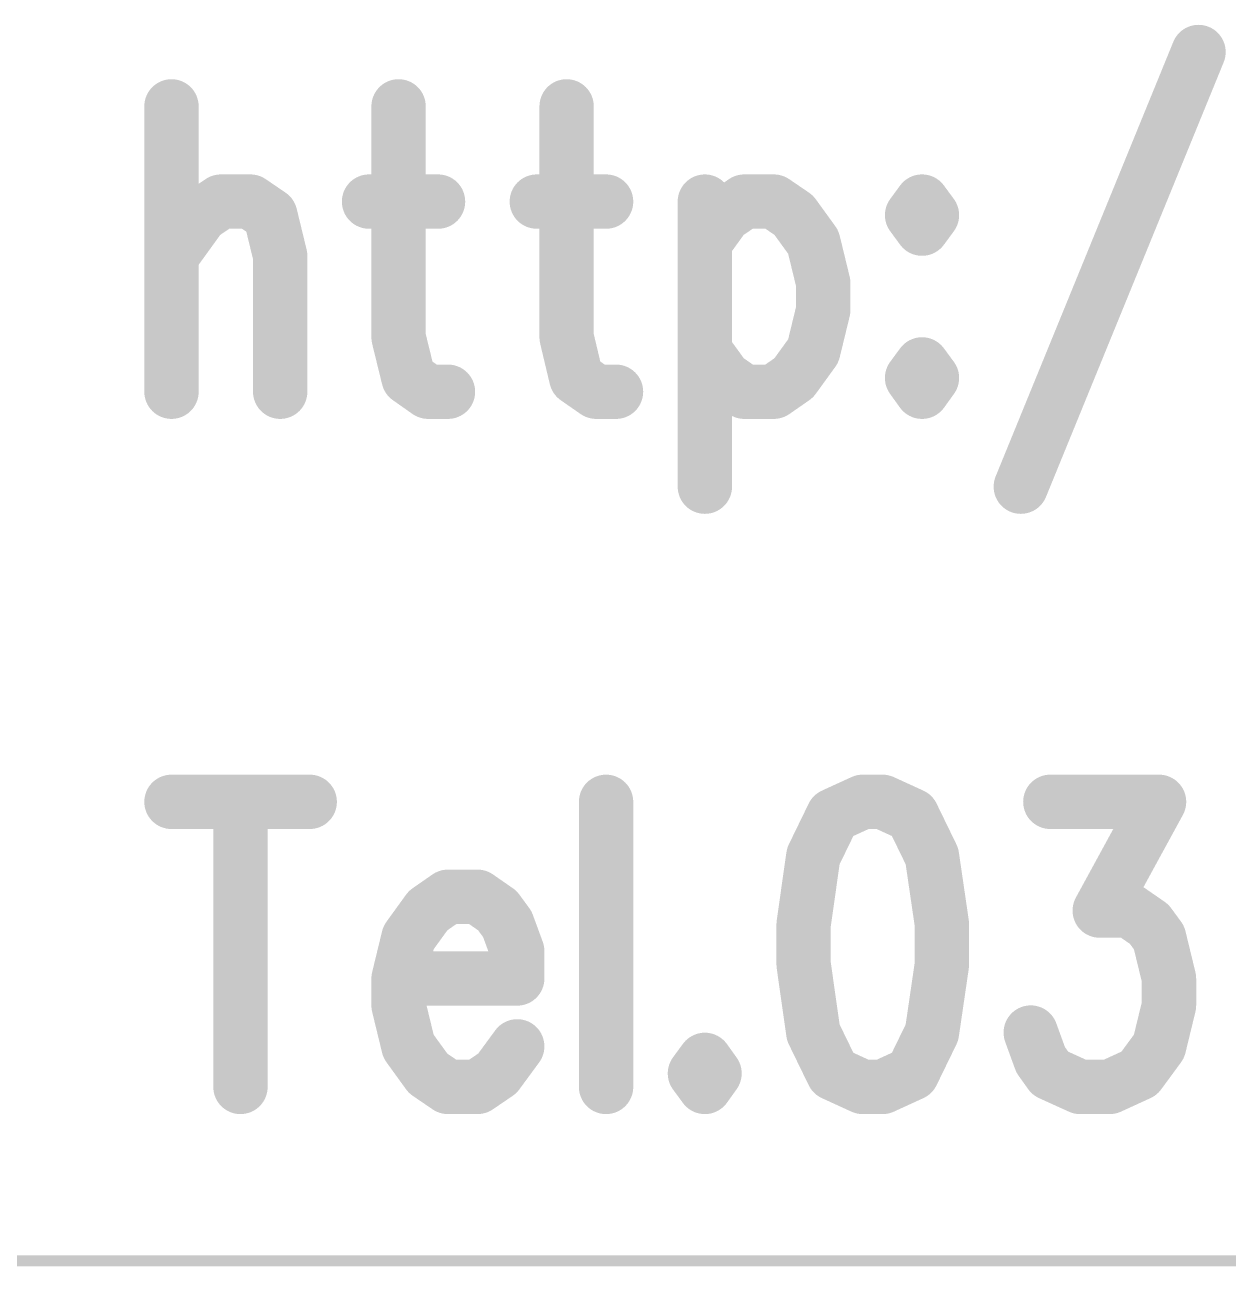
# Model space of a CAD drawing. Extents: x 100 to 128.6, y 94 to 134.1.
# Drawn here: x 115.865 to 116.973, y 93.995 to 95.138 of the extents above; entities that cross this region are included whole.
import ezdxf

# ---------------------------------------------------------------- set-up
doc = ezdxf.new("R2010")
doc.units = 0
doc.layers.get('0').update_dxf_attribs({"linetype": 'CONTINUOUS'})
doc.layers.add('MASK-BOTTOM_PHO', color=5, linetype='CONTINUOUS')
doc.layers.add('SILK-BOTTOM_PHO', color=14, linetype='CONTINUOUS')

# ---------------------------------------------------------------- blocks, each defined once
blk = doc.blocks.new('ROUND_117')
at = {"const_width": 0.02502}
blk.add_lwpolyline([(-0.01251, 0, 1), (0.01251, 0, 1)], format="xyb", close=True, dxfattribs=at)

msp = doc.modelspace()

# ---------------------------------------------------------------- linework, layer by layer
at = {"layer": 'MASK-BOTTOM_PHO'}
for points, const_width in [([(116.94541, 95.112586), (116.781834, 94.712536)], 0.050038), ([(116.000022, 95.062548), (116.000022, 94.799912)], 0.050038), ([(116.209064, 95.062548), (116.209064, 94.84995)], 0.050038), ([(116.36375, 95.062548), (116.36375, 94.84995)], 0.050038), ([(116.0272, 94.962472), (116.045488, 94.974918)], 0.050038), ([(116.045488, 94.974918), (116.072666, 94.974918)], 0.050038), ([(116.072666, 94.974918), (116.090954, 94.962472)], 0.050038), ([(116.181886, 94.974918), (116.245386, 94.974918)], 0.050038), ([(116.336318, 94.974918), (116.400072, 94.974918)], 0.050038), ([(116.491004, 94.974918), (116.491004, 94.712536)], 0.050038), ([(116.509038, 94.962472), (116.527326, 94.974918)], 0.050038), ([(116.527326, 94.974918), (116.554504, 94.974918)], 0.050038), ([(116.554504, 94.974918), (116.572792, 94.962472)], 0.050038), ([(116.690902, 94.974918), (116.681758, 94.962472)], 0.050038), ([(116.700046, 94.962472), (116.690902, 94.974918)], 0.050038), ([(116.000022, 94.92488), (116.0272, 94.962472)], 0.050038), ([(116.090954, 94.962472), (116.100098, 94.92488)], 0.050038), ([(116.491004, 94.93758), (116.509038, 94.962472)], 0.050038), ([(116.572792, 94.962472), (116.590826, 94.93758)], 0.050038), ([(116.681758, 94.962472), (116.690902, 94.950026)], 0.050038), ([(116.690902, 94.950026), (116.700046, 94.962472)], 0.050038), ([(116.590826, 94.93758), (116.59997, 94.899988)], 0.050038), ([(116.100098, 94.92488), (116.100098, 94.799912)], 0.050038), ([(116.59997, 94.899988), (116.59997, 94.875096)], 0.050038), ([(116.59997, 94.875096), (116.590826, 94.837504)], 0.050038), ([(116.209064, 94.84995), (116.218208, 94.812612)], 0.050038), ([(116.36375, 94.84995), (116.37264, 94.812612)], 0.050038), ([(116.509038, 94.812612), (116.491004, 94.837504)], 0.050038), ([(116.590826, 94.837504), (116.572792, 94.812612)], 0.050038), ([(116.690902, 94.825058), (116.681758, 94.812612)], 0.050038), ([(116.700046, 94.812612), (116.690902, 94.825058)], 0.050038), ([(116.218208, 94.812612), (116.236242, 94.799912)], 0.050038), ([(116.37264, 94.812612), (116.390928, 94.799912)], 0.050038), ([(116.527326, 94.799912), (116.509038, 94.812612)], 0.050038), ([(116.572792, 94.812612), (116.554504, 94.799912)], 0.050038), ([(116.681758, 94.812612), (116.690902, 94.799912)], 0.050038), ([(116.690902, 94.799912), (116.700046, 94.812612)], 0.050038), ([(116.236242, 94.799912), (116.25453, 94.799912)], 0.050038), ([(116.390928, 94.799912), (116.409216, 94.799912)], 0.050038), ([(116.554504, 94.799912), (116.527326, 94.799912)], 0.050038), ([(116.000022, 94.422468), (116.127276, 94.422468)], 0.050038), ([(116.063522, 94.422468), (116.063522, 94.160086)], 0.050038), ([(116.400072, 94.422468), (116.400072, 94.160086)], 0.050038), ([(116.636292, 94.422468), (116.609114, 94.410022)], 0.050038), ([(116.65458, 94.422468), (116.636292, 94.422468)], 0.050038), ([(116.681758, 94.410022), (116.65458, 94.422468)], 0.050038), ([(116.809012, 94.422468), (116.909088, 94.422468)], 0.050038), ([(116.909088, 94.422468), (116.854478, 94.322392)], 0.050038), ([(116.609114, 94.410022), (116.590826, 94.37243)], 0.050038), ([(116.700046, 94.37243), (116.681758, 94.410022)], 0.050038), ([(116.590826, 94.37243), (116.581936, 94.309946)], 0.050038), ([(116.70919, 94.309946), (116.700046, 94.37243)], 0.050038), ([(116.25453, 94.335092), (116.236242, 94.322392)], 0.050038), ([(116.281708, 94.335092), (116.25453, 94.335092)], 0.050038), ([(116.299996, 94.322392), (116.281708, 94.335092)], 0.050038), ([(116.236242, 94.322392), (116.218208, 94.2975)], 0.050038), ([(116.30914, 94.309946), (116.299996, 94.322392)], 0.050038), ([(116.854478, 94.322392), (116.88191, 94.322392)], 0.050038), ([(116.88191, 94.322392), (116.899944, 94.309946)], 0.050038), ([(116.318284, 94.285054), (116.30914, 94.309946)], 0.050038), ([(116.581936, 94.309946), (116.581936, 94.272608)], 0.050038), ([(116.70919, 94.272608), (116.70919, 94.309946)], 0.050038), ([(116.899944, 94.309946), (116.909088, 94.2975)], 0.050038), ([(116.218208, 94.2975), (116.209064, 94.259908)], 0.050038), ([(116.909088, 94.2975), (116.918232, 94.259908)], 0.050038), ([(116.318284, 94.259908), (116.318284, 94.285054)], 0.050038), ([(116.581936, 94.272608), (116.590826, 94.210124)], 0.050038), ([(116.700046, 94.210124), (116.70919, 94.272608)], 0.050038), ([(116.209064, 94.259908), (116.318284, 94.259908)], 0.050038), ([(116.209064, 94.259908), (116.209064, 94.235016)], 0.050038), ([(116.918232, 94.259908), (116.918232, 94.235016)], 0.050038), ([(116.209064, 94.235016), (116.218208, 94.197424)], 0.050038), ([(116.918232, 94.235016), (116.909088, 94.197424)], 0.050038), ([(116.590826, 94.210124), (116.609114, 94.172532)], 0.050038), ([(116.681758, 94.172532), (116.700046, 94.210124)], 0.050038), ([(116.800122, 94.184978), (116.790978, 94.210124)], 0.050038), ([(116.218208, 94.197424), (116.236242, 94.172532)], 0.050038), ([(116.299996, 94.172532), (116.318284, 94.197424)], 0.050038), ([(116.909088, 94.197424), (116.8908, 94.172532)], 0.050038), ([(116.491004, 94.184978), (116.48186, 94.172532)], 0.050038), ([(116.499894, 94.172532), (116.491004, 94.184978)], 0.050038), ([(116.809012, 94.172532), (116.800122, 94.184978)], 0.050038), ([(116.236242, 94.172532), (116.25453, 94.160086)], 0.050038), ([(116.281708, 94.160086), (116.299996, 94.172532)], 0.050038), ([(116.48186, 94.172532), (116.491004, 94.160086)], 0.050038), ([(116.491004, 94.160086), (116.499894, 94.172532)], 0.050038), ([(116.609114, 94.172532), (116.636292, 94.160086)], 0.050038), ([(116.65458, 94.160086), (116.681758, 94.172532)], 0.050038), ([(116.836444, 94.160086), (116.809012, 94.172532)], 0.050038), ([(116.8908, 94.172532), (116.863622, 94.160086)], 0.050038), ([(116.25453, 94.160086), (116.281708, 94.160086)], 0.050038), ([(116.636292, 94.160086), (116.65458, 94.160086)], 0.050038), ([(116.863622, 94.160086), (116.836444, 94.160086)], 0.050038), ([(100.24999, 94.000066), (121.249948, 94.000066)], 0.009906)]:
    msp.add_lwpolyline(points, dxfattribs=dict(at, const_width=const_width))
at = {"layer": 'SILK-BOTTOM_PHO'}
for points, const_width in [([(116.94541, 95.112586), (116.781834, 94.712536)], 0.050038), ([(116.000022, 95.062548), (116.000022, 94.799912)], 0.050038), ([(116.209064, 95.062548), (116.209064, 94.84995)], 0.050038), ([(116.36375, 95.062548), (116.36375, 94.84995)], 0.050038), ([(116.0272, 94.962472), (116.045488, 94.974918)], 0.050038), ([(116.045488, 94.974918), (116.072666, 94.974918)], 0.050038), ([(116.072666, 94.974918), (116.090954, 94.962472)], 0.050038), ([(116.181886, 94.974918), (116.245386, 94.974918)], 0.050038), ([(116.336318, 94.974918), (116.400072, 94.974918)], 0.050038), ([(116.491004, 94.974918), (116.491004, 94.712536)], 0.050038), ([(116.509038, 94.962472), (116.527326, 94.974918)], 0.050038), ([(116.527326, 94.974918), (116.554504, 94.974918)], 0.050038), ([(116.554504, 94.974918), (116.572792, 94.962472)], 0.050038), ([(116.690902, 94.974918), (116.681758, 94.962472)], 0.050038), ([(116.700046, 94.962472), (116.690902, 94.974918)], 0.050038), ([(116.000022, 94.92488), (116.0272, 94.962472)], 0.050038), ([(116.090954, 94.962472), (116.100098, 94.92488)], 0.050038), ([(116.491004, 94.93758), (116.509038, 94.962472)], 0.050038), ([(116.572792, 94.962472), (116.590826, 94.93758)], 0.050038), ([(116.681758, 94.962472), (116.690902, 94.950026)], 0.050038), ([(116.690902, 94.950026), (116.700046, 94.962472)], 0.050038), ([(116.590826, 94.93758), (116.59997, 94.899988)], 0.050038), ([(116.100098, 94.92488), (116.100098, 94.799912)], 0.050038), ([(116.59997, 94.899988), (116.59997, 94.875096)], 0.050038), ([(116.59997, 94.875096), (116.590826, 94.837504)], 0.050038), ([(116.209064, 94.84995), (116.218208, 94.812612)], 0.050038), ([(116.36375, 94.84995), (116.37264, 94.812612)], 0.050038), ([(116.509038, 94.812612), (116.491004, 94.837504)], 0.050038), ([(116.590826, 94.837504), (116.572792, 94.812612)], 0.050038), ([(116.690902, 94.825058), (116.681758, 94.812612)], 0.050038), ([(116.700046, 94.812612), (116.690902, 94.825058)], 0.050038), ([(116.218208, 94.812612), (116.236242, 94.799912)], 0.050038), ([(116.37264, 94.812612), (116.390928, 94.799912)], 0.050038), ([(116.527326, 94.799912), (116.509038, 94.812612)], 0.050038), ([(116.572792, 94.812612), (116.554504, 94.799912)], 0.050038), ([(116.681758, 94.812612), (116.690902, 94.799912)], 0.050038), ([(116.690902, 94.799912), (116.700046, 94.812612)], 0.050038), ([(116.236242, 94.799912), (116.25453, 94.799912)], 0.050038), ([(116.390928, 94.799912), (116.409216, 94.799912)], 0.050038), ([(116.554504, 94.799912), (116.527326, 94.799912)], 0.050038), ([(116.000022, 94.422468), (116.127276, 94.422468)], 0.050038), ([(116.063522, 94.422468), (116.063522, 94.160086)], 0.050038), ([(116.400072, 94.422468), (116.400072, 94.160086)], 0.050038), ([(116.636292, 94.422468), (116.609114, 94.410022)], 0.050038), ([(116.65458, 94.422468), (116.636292, 94.422468)], 0.050038), ([(116.681758, 94.410022), (116.65458, 94.422468)], 0.050038), ([(116.809012, 94.422468), (116.909088, 94.422468)], 0.050038), ([(116.909088, 94.422468), (116.854478, 94.322392)], 0.050038), ([(116.609114, 94.410022), (116.590826, 94.37243)], 0.050038), ([(116.700046, 94.37243), (116.681758, 94.410022)], 0.050038), ([(116.590826, 94.37243), (116.581936, 94.309946)], 0.050038), ([(116.70919, 94.309946), (116.700046, 94.37243)], 0.050038), ([(116.25453, 94.335092), (116.236242, 94.322392)], 0.050038), ([(116.281708, 94.335092), (116.25453, 94.335092)], 0.050038), ([(116.299996, 94.322392), (116.281708, 94.335092)], 0.050038), ([(116.236242, 94.322392), (116.218208, 94.2975)], 0.050038), ([(116.30914, 94.309946), (116.299996, 94.322392)], 0.050038), ([(116.854478, 94.322392), (116.88191, 94.322392)], 0.050038), ([(116.88191, 94.322392), (116.899944, 94.309946)], 0.050038), ([(116.318284, 94.285054), (116.30914, 94.309946)], 0.050038), ([(116.581936, 94.309946), (116.581936, 94.272608)], 0.050038), ([(116.70919, 94.272608), (116.70919, 94.309946)], 0.050038), ([(116.899944, 94.309946), (116.909088, 94.2975)], 0.050038), ([(116.218208, 94.2975), (116.209064, 94.259908)], 0.050038), ([(116.909088, 94.2975), (116.918232, 94.259908)], 0.050038), ([(116.318284, 94.259908), (116.318284, 94.285054)], 0.050038), ([(116.581936, 94.272608), (116.590826, 94.210124)], 0.050038), ([(116.700046, 94.210124), (116.70919, 94.272608)], 0.050038), ([(116.209064, 94.259908), (116.318284, 94.259908)], 0.050038), ([(116.209064, 94.259908), (116.209064, 94.235016)], 0.050038), ([(116.918232, 94.259908), (116.918232, 94.235016)], 0.050038), ([(116.209064, 94.235016), (116.218208, 94.197424)], 0.050038), ([(116.918232, 94.235016), (116.909088, 94.197424)], 0.050038), ([(116.590826, 94.210124), (116.609114, 94.172532)], 0.050038), ([(116.681758, 94.172532), (116.700046, 94.210124)], 0.050038), ([(116.800122, 94.184978), (116.790978, 94.210124)], 0.050038), ([(116.218208, 94.197424), (116.236242, 94.172532)], 0.050038), ([(116.299996, 94.172532), (116.318284, 94.197424)], 0.050038), ([(116.909088, 94.197424), (116.8908, 94.172532)], 0.050038), ([(116.491004, 94.184978), (116.48186, 94.172532)], 0.050038), ([(116.499894, 94.172532), (116.491004, 94.184978)], 0.050038), ([(116.809012, 94.172532), (116.800122, 94.184978)], 0.050038), ([(116.236242, 94.172532), (116.25453, 94.160086)], 0.050038), ([(116.281708, 94.160086), (116.299996, 94.172532)], 0.050038), ([(116.48186, 94.172532), (116.491004, 94.160086)], 0.050038), ([(116.491004, 94.160086), (116.499894, 94.172532)], 0.050038), ([(116.609114, 94.172532), (116.636292, 94.160086)], 0.050038), ([(116.65458, 94.160086), (116.681758, 94.172532)], 0.050038), ([(116.836444, 94.160086), (116.809012, 94.172532)], 0.050038), ([(116.8908, 94.172532), (116.863622, 94.160086)], 0.050038), ([(116.25453, 94.160086), (116.281708, 94.160086)], 0.050038), ([(116.636292, 94.160086), (116.65458, 94.160086)], 0.050038), ([(116.863622, 94.160086), (116.836444, 94.160086)], 0.050038), ([(100.24999, 94.000066), (121.249948, 94.000066)], 0.009906)]:
    msp.add_lwpolyline(points, dxfattribs=dict(at, const_width=const_width))

# ---------------------------------------------------------------- block references
at = {"layer": 'MASK-BOTTOM_PHO'}
for p in [(116.94541, 95.112586), (116.000022, 95.062548), (116.209064, 95.062548), (116.36375, 95.062548), (116.045488, 94.974918), (116.072666, 94.974918), (116.181886, 94.974918), (116.245386, 94.974918), (116.336318, 94.974918), (116.400072, 94.974918), (116.491004, 94.974918), (116.527326, 94.974918), (116.554504, 94.974918), (116.690902, 94.974918), (116.690902, 94.974918), (116.0272, 94.962472), (116.090954, 94.962472), (116.509038, 94.962472), (116.572792, 94.962472), (116.681758, 94.962472), (116.700046, 94.962472), (116.690902, 94.950026), (116.491004, 94.93758), (116.590826, 94.93758), (116.000022, 94.92488), (116.100098, 94.92488), (116.59997, 94.899988), (116.59997, 94.875096), (116.209064, 94.84995), (116.36375, 94.84995), (116.491004, 94.837504), (116.590826, 94.837504), (116.690902, 94.825058), (116.690902, 94.825058), (116.218208, 94.812612), (116.37264, 94.812612), (116.509038, 94.812612), (116.572792, 94.812612), (116.681758, 94.812612), (116.700046, 94.812612), (116.000022, 94.799912), (116.100098, 94.799912), (116.236242, 94.799912), (116.25453, 94.799912), (116.390928, 94.799912), (116.409216, 94.799912), (116.527326, 94.799912), (116.554504, 94.799912), (116.690902, 94.799912), (116.491004, 94.712536), (116.781834, 94.712536), (116.000022, 94.422468), (116.063522, 94.422468), (116.127276, 94.422468), (116.400072, 94.422468), (116.636292, 94.422468), (116.636292, 94.422468), (116.65458, 94.422468), (116.809012, 94.422468), (116.909088, 94.422468), (116.609114, 94.410022), (116.681758, 94.410022), (116.590826, 94.37243), (116.700046, 94.37243), (116.25453, 94.335092), (116.281708, 94.335092), (116.236242, 94.322392), (116.299996, 94.322392), (116.854478, 94.322392), (116.88191, 94.322392), (116.30914, 94.309946), (116.581936, 94.309946), (116.70919, 94.309946), (116.899944, 94.309946), (116.218208, 94.2975), (116.909088, 94.2975), (116.318284, 94.285054), (116.581936, 94.272608), (116.70919, 94.272608), (116.209064, 94.259908), (116.209064, 94.259908), (116.318284, 94.259908), (116.918232, 94.259908), (116.209064, 94.235016), (116.918232, 94.235016), (116.590826, 94.210124), (116.700046, 94.210124), (116.790978, 94.210124), (116.218208, 94.197424), (116.318284, 94.197424), (116.909088, 94.197424), (116.491004, 94.184978), (116.491004, 94.184978), (116.800122, 94.184978), (116.236242, 94.172532), (116.299996, 94.172532), (116.48186, 94.172532), (116.499894, 94.172532), (116.609114, 94.172532), (116.681758, 94.172532), (116.809012, 94.172532), (116.8908, 94.172532), (116.063522, 94.160086), (116.25453, 94.160086), (116.281708, 94.160086), (116.400072, 94.160086), (116.491004, 94.160086), (116.636292, 94.160086), (116.65458, 94.160086), (116.836444, 94.160086), (116.863622, 94.160086)]:
    msp.add_blockref('ROUND_117', p, dxfattribs=at)
at = {"layer": 'SILK-BOTTOM_PHO'}
for p in [(116.94541, 95.112586), (116.000022, 95.062548), (116.209064, 95.062548), (116.36375, 95.062548), (116.045488, 94.974918), (116.072666, 94.974918), (116.181886, 94.974918), (116.245386, 94.974918), (116.336318, 94.974918), (116.400072, 94.974918), (116.491004, 94.974918), (116.527326, 94.974918), (116.554504, 94.974918), (116.690902, 94.974918), (116.690902, 94.974918), (116.0272, 94.962472), (116.090954, 94.962472), (116.509038, 94.962472), (116.572792, 94.962472), (116.681758, 94.962472), (116.700046, 94.962472), (116.690902, 94.950026), (116.491004, 94.93758), (116.590826, 94.93758), (116.000022, 94.92488), (116.100098, 94.92488), (116.59997, 94.899988), (116.59997, 94.875096), (116.209064, 94.84995), (116.36375, 94.84995), (116.491004, 94.837504), (116.590826, 94.837504), (116.690902, 94.825058), (116.690902, 94.825058), (116.218208, 94.812612), (116.37264, 94.812612), (116.509038, 94.812612), (116.572792, 94.812612), (116.681758, 94.812612), (116.700046, 94.812612), (116.000022, 94.799912), (116.100098, 94.799912), (116.236242, 94.799912), (116.25453, 94.799912), (116.390928, 94.799912), (116.409216, 94.799912), (116.527326, 94.799912), (116.554504, 94.799912), (116.690902, 94.799912), (116.491004, 94.712536), (116.781834, 94.712536), (116.000022, 94.422468), (116.063522, 94.422468), (116.127276, 94.422468), (116.400072, 94.422468), (116.636292, 94.422468), (116.636292, 94.422468), (116.65458, 94.422468), (116.809012, 94.422468), (116.909088, 94.422468), (116.609114, 94.410022), (116.681758, 94.410022), (116.590826, 94.37243), (116.700046, 94.37243), (116.25453, 94.335092), (116.281708, 94.335092), (116.236242, 94.322392), (116.299996, 94.322392), (116.854478, 94.322392), (116.88191, 94.322392), (116.30914, 94.309946), (116.581936, 94.309946), (116.70919, 94.309946), (116.899944, 94.309946), (116.218208, 94.2975), (116.909088, 94.2975), (116.318284, 94.285054), (116.581936, 94.272608), (116.70919, 94.272608), (116.209064, 94.259908), (116.209064, 94.259908), (116.318284, 94.259908), (116.918232, 94.259908), (116.209064, 94.235016), (116.918232, 94.235016), (116.590826, 94.210124), (116.700046, 94.210124), (116.790978, 94.210124), (116.218208, 94.197424), (116.318284, 94.197424), (116.909088, 94.197424), (116.491004, 94.184978), (116.491004, 94.184978), (116.800122, 94.184978), (116.236242, 94.172532), (116.299996, 94.172532), (116.48186, 94.172532), (116.499894, 94.172532), (116.609114, 94.172532), (116.681758, 94.172532), (116.809012, 94.172532), (116.8908, 94.172532), (116.063522, 94.160086), (116.25453, 94.160086), (116.281708, 94.160086), (116.400072, 94.160086), (116.491004, 94.160086), (116.636292, 94.160086), (116.65458, 94.160086), (116.836444, 94.160086), (116.863622, 94.160086)]:
    msp.add_blockref('ROUND_117', p, dxfattribs=at)

doc.saveas('drawing.dxf')
